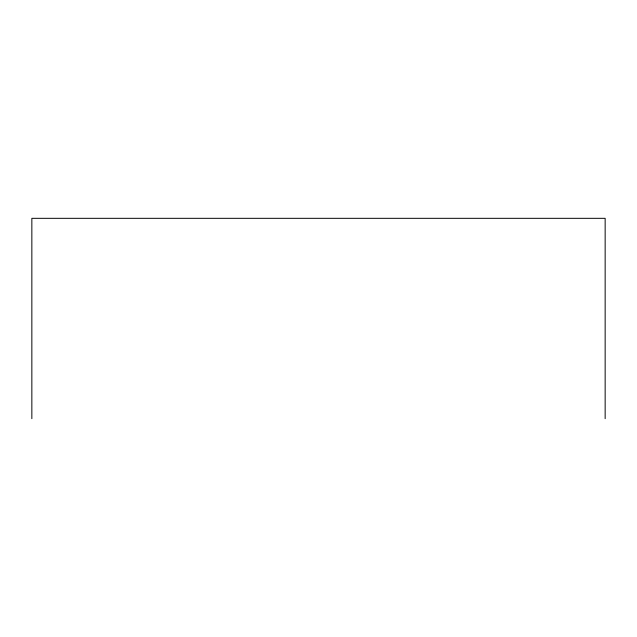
<?xml version="1.0" encoding="UTF-8"?>
<svg xmlns="http://www.w3.org/2000/svg" width="637" height="637" viewBox="0 0 637 637"><rect width="100%" height="100%" fill="white"/><g stroke="black" fill="none" stroke-linecap="round" stroke-linejoin="round"><path stroke-width="0.96" d="M605.15 418.676L605.15 218.324L31.85 218.324L31.85 418.676"/></g></svg>
